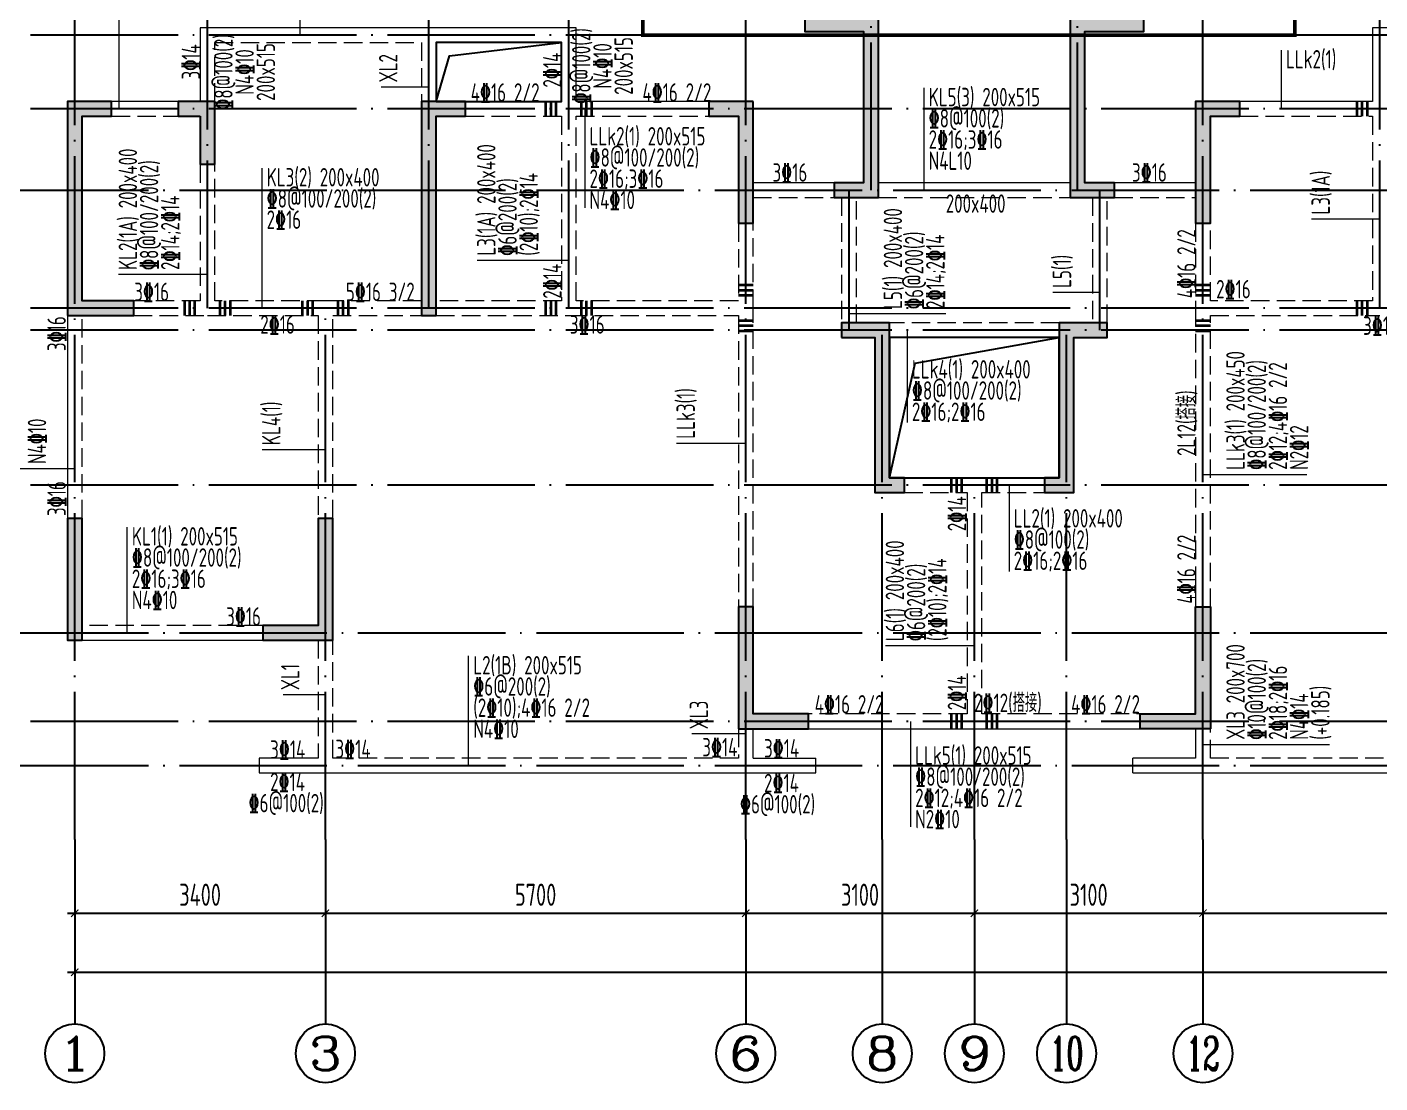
# Model space of a CAD drawing. Extents: x 826826 to 1642106, y -156213 to 399140.
# Drawn here: x 1400903 to 1419250, y 251501 to 265810 of the extents above; entities that cross this region are included whole.
import ezdxf
from ezdxf.enums import TextEntityAlignment as Align

# ---------------------------------------------------------------- set-up
doc = ezdxf.new("R2010")
doc.units = 0
doc.header["$LTSCALE"] = 1000
doc.linetypes.add('DASH', pattern=[0.35, 0.25, -0.1])
doc.linetypes.add('DOTE', pattern=[2.42, 2, -0.2, 0.02, -0.2])
doc.layers.get('0').update_dxf_attribs({"linetype": 'CONTINUOUS'})
doc.layers.get('DEFPOINTS').update_dxf_attribs({"linetype": 'CONTINUOUS'})
for name, color, linetype in [('A-AXIS', 1, 'CONTINUOUS'), ('A-DOTE', 10, 'DOTE'), ('AXIS_TEXT', 4, 'CONTINUOUS'), ('S-D洞口', 4, 'CONTINUOUS'), ('S-L主梁线', 4, 'DASH'), ('S-L梁编号', 6, 'CONTINUOUS'), ('S-L梁配筋', 7, 'CONTINUOUS'), ('S-Q墙填充', 252, 'CONTINUOUS'), ('S-Q墙实线', 6, 'CONTINUOUS'), ('S-Y一般标注', 3, 'CONTINUOUS'), ('S-引出线', 40, 'CONTINUOUS')]:
    doc.layers.add(name, color=color, linetype=linetype)
doc.layers.add('梁附加箍筋', color=1, linetype='CONTINUOUS', lineweight=35)
doc.styles.add('_TCH_AXIS', font='COMPLEX', dxfattribs={"bigfont": 'GBCBIG'})
doc.styles.add('COMPLEX', font='COMPLEX')
doc.styles.add('TSSD_DIMENSION', font='Tssdeng.shx', dxfattribs={"width": 0.7, "bigfont": 'tssdchn.shx'})
doc.styles.add('TSSD_REIN', font='tssdeng.shx', dxfattribs={"width": 0.7, "height": 300, "bigfont": 'tssdchn.shx'})
doc.dimstyles.new('TSSD_100_100$0', dxfattribs={"dimtxt": 300, "dimasz": 80, "dimexe": 100, "dimexo": 250, "dimgap": 100, "dimtad": 1, "dimdec": 0, "dimzin": 0, "dimdsep": 46, "dimtxsty": 'TSSD_DIMENSION', "dimblk": 'ARCHTICK', "dimcen": 0, "dimdle": 100, "dimclrd": 3, "dimclre": 3, "dimclrt": 7, "dimadec": 0, "dimazin": 0, "dimtfac": 1, "dimtdec": 0, "dimtix": 1, "dimtmove": 2, "dimatfit": 3, "dimldrblk": 'ARCHTICK', "dimfxl": 0, "dimtolj": 1, "dimtzin": 0, "dimarcsym": 0})

# ---------------------------------------------------------------- blocks, each defined once
blk = doc.blocks.new('_ArchTick')
at = {"color": 0, "linetype": 'ByBlock', "const_width": 0.15}
blk.add_lwpolyline([(-0.5, -0.5), (0.5, 0.5)], dxfattribs=at)
blk = doc.blocks.new('*D60')
at = {"layer": 'DEFPOINTS', "color": 0}
for p in [(740721, 333282), (744121, 333282), (744121, 332282)]:
    blk.add_point(p, dxfattribs=at)
at = {"layer": 'S-Y一般标注', "color": 0, "lineweight": -2}
for p, q in [((740721, 333032), (740721, 332182)), ((744121, 333032), (744121, 332182)), ((740621, 332282), (744221, 332282))]:
    blk.add_line(p, q, dxfattribs=at)
at = {"layer": 'S-Y一般标注', "color": 0, "lineweight": -2, "xscale": 100, "yscale": 100, "zscale": 100, "rotation": 180}
blk.add_blockref('_ArchTick', (740721, 332282), dxfattribs=at)
at = {"layer": 'S-Y一般标注', "color": 0, "lineweight": -2, "xscale": 100, "yscale": 100, "zscale": 100}
blk.add_blockref('_ArchTick', (744121, 332282), dxfattribs=at)
at = {"layer": 'S-Y一般标注', "color": 7, "insert": (742421, 332532), "char_height": 300, "attachment_point": 5, "style": 'TSSD_DIMENSION'}
blk.add_mtext('\\A1;3400', dxfattribs=at)
blk = doc.blocks.new('*D61')
at = {"layer": 'DEFPOINTS', "color": 0}
for p in [(744121, 333282), (749821, 333282), (749821, 332282)]:
    blk.add_point(p, dxfattribs=at)
at = {"layer": 'S-Y一般标注', "color": 0, "lineweight": -2}
for p, q in [((744121, 333032), (744121, 332182)), ((749821, 333032), (749821, 332182)), ((744021, 332282), (749921, 332282))]:
    blk.add_line(p, q, dxfattribs=at)
at = {"layer": 'S-Y一般标注', "color": 0, "lineweight": -2, "xscale": 100, "yscale": 100, "zscale": 100, "rotation": 180}
blk.add_blockref('_ArchTick', (744121, 332282), dxfattribs=at)
at = {"layer": 'S-Y一般标注', "color": 0, "lineweight": -2, "xscale": 100, "yscale": 100, "zscale": 100}
blk.add_blockref('_ArchTick', (749821, 332282), dxfattribs=at)
at = {"layer": 'S-Y一般标注', "color": 7, "insert": (746971, 332532), "char_height": 300, "attachment_point": 5, "style": 'TSSD_DIMENSION'}
blk.add_mtext('\\A1;5700', dxfattribs=at)
blk = doc.blocks.new('*D62')
at = {"layer": 'DEFPOINTS', "color": 0}
for p in [(749821, 333282), (752921, 333282), (752921, 332282)]:
    blk.add_point(p, dxfattribs=at)
at = {"layer": 'S-Y一般标注', "color": 0, "lineweight": -2}
for p, q in [((749821, 333032), (749821, 332182)), ((752921, 333032), (752921, 332182)), ((749721, 332282), (753021, 332282))]:
    blk.add_line(p, q, dxfattribs=at)
at = {"layer": 'S-Y一般标注', "color": 0, "lineweight": -2, "xscale": 100, "yscale": 100, "zscale": 100, "rotation": 180}
blk.add_blockref('_ArchTick', (749821, 332282), dxfattribs=at)
at = {"layer": 'S-Y一般标注', "color": 0, "lineweight": -2, "xscale": 100, "yscale": 100, "zscale": 100}
blk.add_blockref('_ArchTick', (752921, 332282), dxfattribs=at)
at = {"layer": 'S-Y一般标注', "color": 7, "insert": (751371, 332532), "char_height": 300, "attachment_point": 5, "style": 'TSSD_DIMENSION'}
blk.add_mtext('\\A1;3100', dxfattribs=at)
blk = doc.blocks.new('*D63')
at = {"layer": 'DEFPOINTS', "color": 0}
for p in [(752921, 333282), (756021, 333282), (756021, 332282)]:
    blk.add_point(p, dxfattribs=at)
at = {"layer": 'S-Y一般标注', "color": 0, "lineweight": -2}
for p, q in [((752921, 333032), (752921, 332182)), ((756021, 333032), (756021, 332182)), ((752821, 332282), (756121, 332282))]:
    blk.add_line(p, q, dxfattribs=at)
at = {"layer": 'S-Y一般标注', "color": 0, "lineweight": -2, "xscale": 100, "yscale": 100, "zscale": 100, "rotation": 180}
blk.add_blockref('_ArchTick', (752921, 332282), dxfattribs=at)
at = {"layer": 'S-Y一般标注', "color": 0, "lineweight": -2, "xscale": 100, "yscale": 100, "zscale": 100}
blk.add_blockref('_ArchTick', (756021, 332282), dxfattribs=at)
at = {"layer": 'S-Y一般标注', "color": 7, "insert": (754471, 332532), "char_height": 300, "attachment_point": 5, "style": 'TSSD_DIMENSION'}
blk.add_mtext('\\A1;3100', dxfattribs=at)
blk = doc.blocks.new('*D64')
at = {"layer": 'DEFPOINTS', "color": 0}
for p in [(756021, 333282), (761721, 333282), (761721, 332282)]:
    blk.add_point(p, dxfattribs=at)
at = {"layer": 'S-Y一般标注', "color": 0, "lineweight": -2}
for p, q in [((756021, 333032), (756021, 332182)), ((761721, 333032), (761721, 332182)), ((755921, 332282), (761821, 332282))]:
    blk.add_line(p, q, dxfattribs=at)
at = {"layer": 'S-Y一般标注', "color": 0, "lineweight": -2, "xscale": 100, "yscale": 100, "zscale": 100, "rotation": 180}
blk.add_blockref('_ArchTick', (756021, 332282), dxfattribs=at)
at = {"layer": 'S-Y一般标注', "color": 0, "lineweight": -2, "xscale": 100, "yscale": 100, "zscale": 100}
blk.add_blockref('_ArchTick', (761721, 332282), dxfattribs=at)
at = {"layer": 'S-Y一般标注', "color": 7, "insert": (758871, 332532), "char_height": 300, "attachment_point": 5, "style": 'TSSD_DIMENSION'}
blk.add_mtext('\\A1;5700', dxfattribs=at)
blk = doc.blocks.new('*D66')
at = {"layer": 'DEFPOINTS', "color": 0}
for p in [(740721, 333282), (789521, 333282), (789521, 331482)]:
    blk.add_point(p, dxfattribs=at)
at = {"layer": 'S-Y一般标注', "color": 0, "lineweight": -2}
for p, q in [((740721, 333032), (740721, 331382)), ((789521, 333032), (789521, 331382)), ((740621, 331482), (789621, 331482))]:
    blk.add_line(p, q, dxfattribs=at)
at = {"layer": 'S-Y一般标注', "color": 0, "lineweight": -2, "xscale": 100, "yscale": 100, "zscale": 100, "rotation": 180}
blk.add_blockref('_ArchTick', (740721, 331482), dxfattribs=at)
at = {"layer": 'S-Y一般标注', "color": 0, "lineweight": -2, "xscale": 100, "yscale": 100, "zscale": 100}
blk.add_blockref('_ArchTick', (789521, 331482), dxfattribs=at)
at = {"layer": 'S-Y一般标注', "color": 7, "insert": (765121, 331732), "char_height": 300, "attachment_point": 5, "style": 'TSSD_DIMENSION'}
blk.add_mtext('\\A1;48800', dxfattribs=at)
blk = doc.blocks.new('_AXISO')
blk.add_circle((0, 0), 0.5)
at = {"layer": 'AXIS_TEXT', "style": 'COMPLEX', "width": 1.041667}
blk.add_attdef('A', text='', height=0.56, dxfattribs=at).set_placement((-0.25, -0.28), (0.25, -0.28), align=Align.FIT)
blk = doc.blocks.new('20210802.02294145')
at = {"layer": '梁附加箍筋', "lineweight": 35}
for p, q in [((-985193, -156931), (-985193, -156731)), ((-985123, -156931), (-985123, -156731)), ((-985053, -156931), (-985053, -156731)), ((-984713, -156931), (-984713, -156731)), ((-984643, -156931), (-984643, -156731)), ((-984573, -156931), (-984573, -156731)), ((-974193, -156931), (-974193, -156731)), ((-974123, -156931), (-974123, -156731)), ((-974053, -156931), (-974053, -156731)), ((-982383, -159221), (-982583, -159221)), ((-976183, -159221), (-976383, -159221)), ((-990093, -159631), (-990093, -159431)), ((-990023, -159631), (-990023, -159431)), ((-989953, -159631), (-989953, -159431)), ((-989613, -159631), (-989613, -159431)), ((-989543, -159631), (-989543, -159431)), ((-989473, -159631), (-989473, -159431)), ((-988493, -159631), (-988493, -159431)), ((-988423, -159631), (-988423, -159431)), ((-988353, -159631), (-988353, -159431)), ((-988013, -159631), (-988013, -159431)), ((-987943, -159631), (-987943, -159431)), ((-987873, -159631), (-987873, -159431)), ((-985193, -159631), (-985193, -159431)), ((-985123, -159631), (-985123, -159431)), ((-985053, -159631), (-985053, -159431)), ((-984713, -159631), (-984713, -159431)), ((-984643, -159631), (-984643, -159431)), ((-984573, -159631), (-984573, -159431)), ((-982383, -159291), (-982583, -159291)), ((-982383, -159361), (-982583, -159361)), ((-976183, -159291), (-976383, -159291)), ((-976183, -159361), (-976383, -159361)), ((-974193, -159631), (-974193, -159431)), ((-974123, -159631), (-974123, -159431)), ((-974053, -159631), (-974053, -159431)), ((-982383, -159701), (-982583, -159701)), ((-982383, -159771), (-982583, -159771)), ((-976183, -159701), (-976383, -159701)), ((-976183, -159771), (-976383, -159771)), ((-982383, -159841), (-982583, -159841)), ((-976183, -159841), (-976383, -159841)), ((-979693, -162031), (-979693, -161831)), ((-979623, -162031), (-979623, -161831)), ((-979553, -162031), (-979553, -161831)), ((-979213, -162031), (-979213, -161831)), ((-979143, -162031), (-979143, -161831)), ((-979073, -162031), (-979073, -161831)), ((-979693, -165231), (-979693, -165031)), ((-979623, -165231), (-979623, -165031)), ((-979553, -165231), (-979553, -165031)), ((-979213, -165231), (-979213, -165031)), ((-979143, -165231), (-979143, -165031)), ((-979073, -165231), (-979073, -165031))]:
    blk.add_line(p, q, dxfattribs=at)
blk = doc.blocks.new('20210810.05000656')
at = {"layer": 'S-Q墙填充'}
h = blk.add_hatch(color=252, dxfattribs=at)
h.dxf.hatch_style = 1
h.paths.add_polyline_path([(-1457490, -52983), (-1458288, -52983), (-1458288, -53183), (-1457490, -53183), (-1457490, -55233), (-1457688, -55233), (-1457890, -55233), (-1457890, -55433), (-1457688, -55433), (-1457290, -55433), (-1457290, -53083), (-1457290, -52783), (-1457490, -52783)])
h = blk.add_hatch(color=252, dxfattribs=at)
h.dxf.hatch_style = 1
h.paths.add_polyline_path([(-1454488, -52983), (-1454488, -52783), (-1454688, -52783), (-1454688, -53083), (-1454688, -55433), (-1454288, -55433), (-1454088, -55433), (-1454088, -55233), (-1454288, -55233), (-1454488, -55233), (-1454488, -53183), (-1453688, -53183), (-1453688, -52983)])
h = blk.add_hatch(color=252, dxfattribs=at)
h.dxf.hatch_style = 1
h.paths.add_polyline_path([(-1468288, -57033), (-1467388, -57033), (-1467388, -56833), (-1468088, -56833), (-1468088, -54333), (-1467688, -54333), (-1467688, -54133), (-1468288, -54133)])
h = blk.add_hatch(color=252, dxfattribs=at)
h.dxf.hatch_style = 1
h.paths.add_polyline_path([(-1466488, -54333), (-1466488, -54983), (-1466288, -54983), (-1466288, -54133), (-1466788, -54133), (-1466788, -54333)])
h = blk.add_hatch(color=252, dxfattribs=at)
h.dxf.hatch_style = 1
h.paths.add_polyline_path([(-1463288, -57033), (-1463288, -54333), (-1462888, -54333), (-1462888, -54133), (-1463488, -54133), (-1463488, -57033)])
h = blk.add_hatch(color=252, dxfattribs=at)
h.dxf.hatch_style = 1
h.paths.add_polyline_path([(-1458988, -54133), (-1459588, -54133), (-1459588, -54333), (-1459188, -54333), (-1459188, -55333), (-1459188, -55783), (-1458988, -55783), (-1458988, -55333)])
h = blk.add_hatch(color=252, dxfattribs=at)
h.dxf.hatch_style = 1
h.paths.add_polyline_path([(-1452988, -55333), (-1452988, -55783), (-1452788, -55783), (-1452788, -55333), (-1452788, -54333), (-1452388, -54333), (-1452388, -54133), (-1452988, -54133)])
h = blk.add_hatch(color=252, dxfattribs=at)
h.dxf.hatch_style = 1
h.paths.add_polyline_path([(-1457788, -57333), (-1457338, -57333), (-1457338, -59433), (-1456938, -59433), (-1456938, -59233), (-1457138, -59233), (-1457138, -57133), (-1457788, -57133)])
h = blk.add_hatch(color=252, dxfattribs=at)
h.dxf.hatch_style = 1
h.paths.add_polyline_path([(-1454838, -59233), (-1455038, -59233), (-1455038, -59433), (-1454638, -59433), (-1454638, -57333), (-1454188, -57333), (-1454188, -57133), (-1454838, -57133)])
h = blk.add_hatch(color=252, dxfattribs=at)
h.dxf.hatch_style = 1
h.paths.add_polyline_path([(-1468088, -61433), (-1468088, -59783), (-1468288, -59783), (-1468288, -61433)])
h = blk.add_hatch(color=252, dxfattribs=at)
h.dxf.hatch_style = 1
h.paths.add_polyline_path([(-1464688, -59783), (-1464888, -59783), (-1464888, -59783), (-1464888, -61233), (-1465538, -61233), (-1465638, -61233), (-1465638, -61433), (-1465638, -61433), (-1465538, -61433), (-1464688, -61433)])
h = blk.add_hatch(color=252, dxfattribs=at)
h.dxf.hatch_style = 1
h.paths.add_polyline_path([(-1459188, -62633), (-1458238, -62633), (-1458238, -62433), (-1458988, -62433), (-1458988, -60983), (-1459188, -60983)])
h = blk.add_hatch(color=252, dxfattribs=at)
h.dxf.hatch_style = 1
h.paths.add_polyline_path([(-1452788, -62633), (-1453738, -62633), (-1453738, -62433), (-1452988, -62433), (-1452988, -60983), (-1452788, -60983)])
at = {"layer": 'S-L主梁线', "linetype": 'ByBlock', "lineweight": 18}
for p, q in [((-1463388, -53133), (-1466488, -53133)), ((-1466488, -53133), (-1466488, -54133)), ((-1461388, -53133), (-1463388, -53133)), ((-1461388, -54133), (-1461388, -53133)), ((-1450588, -53133), (-1450588, -54133)), ((-1448588, -53133), (-1450588, -53133)), ((-1466788, -54133), (-1467688, -54133)), ((-1459588, -54133), (-1461388, -54133)), ((-1450588, -54133), (-1452388, -54133)), ((-1457890, -55233), (-1458988, -55233)), ((-1454688, -55233), (-1457290, -55233)), ((-1452988, -55233), (-1454088, -55233)), ((-1468288, -57033), (-1468288, -59783)), ((-1457138, -57333), (-1454838, -57333)), ((-1455988, -59233), (-1456938, -59233)), ((-1455038, -59233), (-1455988, -59233)), ((-1468088, -61433), (-1465638, -61433)), ((-1458988, -63033), (-1458988, -62633)), ((-1458438, -62633), (-1455988, -62633)), ((-1455988, -62633), (-1453538, -62633)), ((-1452988, -62633), (-1452988, -63033)), ((-1465688, -63033), (-1465688, -63233)), ((-1464888, -63033), (-1465688, -63033)), ((-1458988, -63033), (-1458138, -63033)), ((-1458138, -63233), (-1458138, -63033)), ((-1452988, -63033), (-1453838, -63033)), ((-1453838, -63233), (-1453838, -63033)), ((-1465688, -63233), (-1458138, -63233)), ((-1453838, -63233), (-1446288, -63233))]:
    blk.add_line(p, q, dxfattribs=at)
at = {"layer": 'S-L主梁线', "linetype": 'DASH', "lineweight": 18}
for p, q in [((-1466288, -53333), (-1463488, -53333)), ((-1466288, -54133), (-1466288, -53333)), ((-1463488, -53333), (-1463488, -54133)), ((-1463288, -54133), (-1463288, -53333)), ((-1463288, -53333), (-1461588, -53333)), ((-1461588, -53333), (-1461588, -54133)), ((-1461588, -54133), (-1462888, -54133)), ((-1467688, -54333), (-1466788, -54333)), ((-1462888, -54333), (-1461588, -54333)), ((-1461588, -54333), (-1461588, -56833)), ((-1461388, -54333), (-1459588, -54333)), ((-1461388, -56833), (-1461388, -54333)), ((-1452388, -54333), (-1450588, -54333)), ((-1450588, -54333), (-1450588, -56833)), ((-1466488, -54983), (-1466488, -56833)), ((-1466288, -56833), (-1466288, -54983)), ((-1458988, -55433), (-1457890, -55433)), ((-1457788, -55433), (-1457788, -57133)), ((-1457588, -57133), (-1457588, -55433)), ((-1457290, -55433), (-1454688, -55433)), ((-1454388, -55433), (-1454388, -57133)), ((-1454188, -57133), (-1454188, -55433)), ((-1454088, -55433), (-1452988, -55433)), ((-1459188, -55783), (-1459188, -56833)), ((-1458988, -56933), (-1458988, -55783)), ((-1452988, -55783), (-1452988, -56933)), ((-1452788, -56833), (-1452788, -55783)), ((-1466488, -56833), (-1467388, -56833)), ((-1464788, -56833), (-1466288, -56833)), ((-1463488, -56833), (-1464788, -56833)), ((-1461588, -56833), (-1463288, -56833)), ((-1459188, -56833), (-1461388, -56833)), ((-1450588, -56833), (-1452788, -56833)), ((-1468088, -59783), (-1468088, -57033)), ((-1467388, -57033), (-1466388, -57033)), ((-1466388, -57033), (-1464888, -57033)), ((-1464888, -57033), (-1464888, -59783)), ((-1464688, -59783), (-1464688, -57033)), ((-1464688, -57033), (-1463488, -57033)), ((-1463288, -57033), (-1461488, -57033)), ((-1461488, -57033), (-1459188, -57033)), ((-1459188, -57033), (-1459188, -60983)), ((-1458988, -60983), (-1458988, -56933)), ((-1452988, -56933), (-1452988, -60983)), ((-1452788, -60983), (-1452788, -57033)), ((-1452788, -57033), (-1450488, -57033)), ((-1454838, -57133), (-1457138, -57133)), ((-1456938, -59433), (-1456088, -59433)), ((-1456088, -59433), (-1456088, -62433)), ((-1455888, -62433), (-1455888, -59433)), ((-1455888, -59433), (-1455038, -59433)), ((-1465638, -61233), (-1468088, -61233)), ((-1464888, -61433), (-1464888, -63033)), ((-1464688, -63033), (-1464688, -61433)), ((-1456088, -62433), (-1458438, -62433)), ((-1453538, -62433), (-1455888, -62433)), ((-1459188, -62633), (-1459188, -63033)), ((-1452788, -63033), (-1452788, -62633)), ((-1459188, -63033), (-1464688, -63033)), ((-1447288, -63033), (-1452788, -63033))]:
    blk.add_line(p, q, dxfattribs=at)
at = {"layer": 'S-Q墙实线'}
for points in [[(-1457490, -52983), (-1458288, -52983), (-1458288, -53183), (-1457490, -53183), (-1457490, -55233), (-1457688, -55233), (-1457890, -55233), (-1457890, -55433), (-1457688, -55433), (-1457290, -55433), (-1457290, -53083), (-1457290, -52783), (-1457490, -52783), (-1457490, -52983)], [(-1454488, -52983), (-1454488, -52783), (-1454688, -52783), (-1454688, -53083), (-1454688, -55433), (-1454288, -55433), (-1454088, -55433), (-1454088, -55233), (-1454288, -55233), (-1454488, -55233), (-1454488, -53183), (-1453688, -53183), (-1453688, -52983), (-1454488, -52983)], [(-1466488, -54333), (-1466488, -54983), (-1466288, -54983), (-1466288, -54133), (-1466788, -54133), (-1466788, -54333), (-1466488, -54333)], [(-1454838, -59233), (-1455038, -59233), (-1455038, -59433), (-1454638, -59433), (-1454638, -57333), (-1454188, -57333), (-1454188, -57133), (-1454838, -57133), (-1454838, -59233)]]:
    blk.add_lwpolyline(points, dxfattribs=at)
for points in [[(-1468288, -57033), (-1467388, -57033), (-1467388, -56833), (-1468088, -56833), (-1468088, -54333), (-1467688, -54333), (-1467688, -54133), (-1468288, -54133)], [(-1463288, -57033), (-1463288, -54333), (-1462888, -54333), (-1462888, -54133), (-1463488, -54133), (-1463488, -57033)], [(-1458988, -54133), (-1459588, -54133), (-1459588, -54333), (-1459188, -54333), (-1459188, -55333), (-1459188, -55783), (-1458988, -55783), (-1458988, -55333)], [(-1452988, -55333), (-1452988, -55783), (-1452788, -55783), (-1452788, -55333), (-1452788, -54333), (-1452388, -54333), (-1452388, -54133), (-1452988, -54133)], [(-1457788, -57333), (-1457338, -57333), (-1457338, -59433), (-1456938, -59433), (-1456938, -59233), (-1457138, -59233), (-1457138, -57133), (-1457788, -57133)], [(-1468088, -61433), (-1468088, -59783), (-1468288, -59783), (-1468288, -61433)], [(-1465638, -61433), (-1464688, -61433), (-1464688, -59783), (-1464888, -59783), (-1464888, -61233), (-1465638, -61233), (-1465638, -61233), (-1465638, -61433)], [(-1459188, -62633), (-1458238, -62633), (-1458238, -62433), (-1458988, -62433), (-1458988, -60983), (-1459188, -60983)], [(-1452788, -62633), (-1453738, -62633), (-1453738, -62433), (-1452988, -62433), (-1452988, -60983), (-1452788, -60983)]]:
    blk.add_lwpolyline(points, close=True, dxfattribs=at)
blk = doc.blocks.new('20210801.08473688')
at = {"layer": 'A-AXIS'}
for p, q in [((4300, 3300), (4300, 800)), ((7700, 3300), (7700, 800)), ((13400, 3300), (13400, 800)), ((15250, 3300), (15250, 800)), ((16500, 3300), (16500, 800)), ((17750, 3300), (17750, 800)), ((19600, 3300), (19600, 800))]:
    blk.add_line(p, q, dxfattribs=at)
at = {"layer": 'A-DOTE'}
for p, q in [((4300, 3300), (4300, 19800)), ((6100, 10500), (6100, 19800)), ((9100, 10500), (9100, 19800)), ((11000, 10500), (11000, 19800)), ((13400, 3300), (13400, 19800)), ((15100, 12100), (15100, 19800)), ((17900, 12100), (17900, 19800)), ((19600, 3300), (19600, 19800)), ((22000, 10500), (22000, 19800)), ((54100, 14200), (3300, 14200)), ((54100, 13200), (3300, 13200)), ((3300, 12100), (54100, 12100)), ((14800, 10200), (14800, 12100)), ((18200, 10200), (18200, 12100)), ((54100, 10500), (3300, 10500)), ((7700, 3300), (7700, 10500)), ((54100, 10200), (3300, 10200)), ((15250, 3300), (15250, 10200)), ((17750, 3300), (17750, 10200)), ((54100, 8100), (3300, 8100)), ((16500, 3300), (16500, 8100)), ((3300, 6100), (54100, 6100)), ((54100, 4900), (3300, 4900)), ((3300, 4300), (54100, 4300))]:
    blk.add_line(p, q, dxfattribs=at)
at = {"layer": 'A-AXIS'}
ref = blk.add_blockref('_AXISO', (4300, 400), dxfattribs=dict(at, xscale=800, yscale=800, zscale=800))
ref.add_attrib('A', '1', dxfattribs={"layer": 'AXIS_TEXT', "height": 452.5, "style": '_TCH_AXIS', "width": 2.333333}).set_placement((4073.7, 173.7), (4526.3, 173.7), align=Align.FIT)
ref = blk.add_blockref('_AXISO', (7700, 400), dxfattribs=dict(at, xscale=800, yscale=800, zscale=800))
ref.add_attrib('A', '3', dxfattribs={"layer": 'AXIS_TEXT', "height": 452.5, "style": '_TCH_AXIS', "width": 1.5}).set_placement((7473.7, 173.7), (7926.3, 173.7), align=Align.FIT)
ref = blk.add_blockref('_AXISO', (13400, 400), dxfattribs=dict(at, xscale=800, yscale=800, zscale=800))
ref.add_attrib('A', '6', dxfattribs={"layer": 'AXIS_TEXT', "height": 452.5, "style": '_TCH_AXIS', "width": 1.5}).set_placement((13173.7, 173.7), (13626.3, 173.7), align=Align.FIT)
ref = blk.add_blockref('_AXISO', (15250, 400), dxfattribs=dict(at, xscale=800, yscale=800, zscale=800))
ref.add_attrib('A', '8', dxfattribs={"layer": 'AXIS_TEXT', "height": 452.5, "style": '_TCH_AXIS', "width": 1.5}).set_placement((15023.7, 173.7), (15476.3, 173.7), align=Align.FIT)
ref = blk.add_blockref('_AXISO', (16500, 400), dxfattribs=dict(at, xscale=800, yscale=800, zscale=800))
ref.add_attrib('A', '9', dxfattribs={"layer": 'AXIS_TEXT', "height": 452.5, "style": '_TCH_AXIS', "width": 1.5}).set_placement((16273.7, 173.7), (16726.3, 173.7), align=Align.FIT)
ref = blk.add_blockref('_AXISO', (17750, 400), dxfattribs=dict(at, xscale=800, yscale=800, zscale=800))
ref.add_attrib('A', '10', dxfattribs={"layer": 'AXIS_TEXT', "height": 452.55, "style": '_TCH_AXIS', "width": 0.724138}).set_placement((17523.7, 173.7), (17976.3, 173.7), align=Align.FIT)
ref = blk.add_blockref('_AXISO', (19600, 400), dxfattribs=dict(at, xscale=800, yscale=800, zscale=800))
ref.add_attrib('A', '12', dxfattribs={"layer": 'AXIS_TEXT', "height": 452.55, "style": '_TCH_AXIS', "width": 0.724138}).set_placement((19373.7, 173.7), (19826.3, 173.7), align=Align.FIT)
at = {"layer": 'S-Y一般标注'}
for p1, p2, distance, picture, middle in [((4300, 3300), (7700, 3300), -1000, '*D60', (6000, 2550)), ((4300, 3300), (53100, 3300), -1800, '*D66', (28700, 1750)), ((7700, 3300), (13400, 3300), -1000, '*D61', (10550, 2550)), ((13400, 3300), (16500, 3300), -1000, '*D62', (14950, 2550)), ((16500, 3300), (19600, 3300), -1000, '*D63', (18050, 2550)), ((19600, 3300), (25300, 3300), -1000, '*D64', (22450, 2550))]:
    dim = blk.add_aligned_dim(p1=p1, p2=p2, distance=distance, dimstyle='TSSD_100_100$0', override={"dimasz": 100, "dimclrd": 0, "dimclre": 0}, dxfattribs=at)
    dim.commit()
    dim.dimension.update_dxf_attribs({"geometry": picture, "text_midpoint": middle, "insert": (-736421.3, -329982)})

msp = doc.modelspace()

# ---------------------------------------------------------------- linework, layer by layer
at = {"layer": 'S-D洞口', "color": 5}
for points in [[(1406450.36, 264801.3), (1408150.36, 264801.3), (1408150.36, 265601.52), (1406450.36, 265601.52), (1406450.36, 264801.3), (1406631.73, 265420.15), (1408150.36, 265601.52)], [(1412600.35, 259701.3), (1414900.35, 259701.3), (1414900.35, 261601.3), (1412600.35, 261601.3), (1412600.35, 259701.3), (1412947.18, 261254.47), (1414900.35, 261601.3)]]:
    msp.add_lwpolyline(points, dxfattribs=at)
at = {"layer": 'S-L梁编号', "lineweight": 18}
for p, q in [((1404608.06, 265701.52), (1404608.06, 267329.68)), ((1402153.03, 264701.3), (1402153.03, 267301.21)), ((1417913.24, 264701.3), (1417913.24, 265499.14)), ((1406350.35, 264996.73), (1405704.66, 264996.73)), ((1413067.63, 263601.29), (1413067.63, 264986.78)), ((1408468.25, 264701.3), (1408468.25, 263362.34)), ((1404089.78, 262001.3), (1404089.78, 263900.1)), ((1419250.36, 263206.55), (1418321.71, 263206.55)), ((1408250.35, 262648.8), (1407006.31, 262648.8)), ((1403350.36, 262454.9), (1402145.24, 262454.9)), ((1415450.36, 262211.99), (1414812.96, 262211.99)), ((1412050.35, 261927.04), (1413364.77, 261927.04)), ((1412840.2, 261701.3), (1412840.2, 260453.03)), ((1410650.36, 260168.14), (1409710.55, 260168.14)), ((1404950.36, 260081.8), (1404090.02, 260081.8)), ((1401550.36, 259825.41), (1400050.32, 259825.41)), ((1416850.36, 259747.39), (1418259.68, 259747.39)), ((1414221.5, 259601.3), (1414221.5, 258433.74)), ((1402262.09, 257601.3), (1402262.09, 259033.99)), ((1413750.35, 257425.62), (1412547.25, 257425.62)), ((1406891.88, 255801.3), (1406891.88, 257287.01)), ((1404950.36, 256761.37), (1404376.08, 256761.37)), ((1412884.76, 256401.3), (1412884.76, 254970.95)), ((1410650.36, 256230.72), (1409916.9, 256230.72)), ((1416850.35, 256089.17), (1418567.17, 256089.17))]:
    msp.add_line(p, q, dxfattribs=at)
at = {"layer": 'S-引出线', "linetype": 'DASH', "const_width": 50}
msp.add_lwpolyline([(1409253.56, 271751.35), (1418097.53, 271751.35), (1418097.53, 265701.3), (1409253.56, 265701.3)], close=True, dxfattribs=at)

# ---------------------------------------------------------------- block references
at = {"layer": 'S-Q墙填充'}
msp.add_blockref('20210810.05000656', (2869738.5, 318934.47), dxfattribs=at)
at = {"layer": 'S-Y一般标注'}
msp.add_blockref('20210801.08473688', (1397250.35, 251501.3), dxfattribs=at)
at = {"layer": '梁附加箍筋'}
msp.add_blockref('20210802.02294145', (2393133.79, 421532.31), dxfattribs=at)

# ---------------------------------------------------------------- texts
at = {"layer": 'S-L梁编号', "color": 6, "style": 'TSSD_REIN', "width": 0.7}
for s, p in [('LLk2(1)', (1417975.74, 265249.14)), ('KL5(3) 200x515', (1413130.13, 264736.78)), ('LLk2(1) 200x515', (1408530.75, 264205.61)), ('KL3(2) 200x400', (1404152.28, 263650.1)), ('LLk4(1) 200x400', (1412902.7, 261047.26)), ('LL2(1) 200x400', (1414284, 259027.97)), ('KL1(1) 200x515', (1402324.59, 258783.99)), ('L2(1B) 200x515', (1406954.38, 257037.01)), ('LLk5(1) 200x515', (1412947.26, 255814.22))]:
    msp.add_text(s, height=250, dxfattribs=at).set_placement(p)
for s, p in [('XL2', (1405925.81, 265059.23)), ('L3(1A) 200x400', (1407256.31, 262711.3)), ('KL2(1A) 200x400', (1402395.24, 262517.4)), ('L3(1A)', (1418571.71, 263269.05)), ('L5(1) 200x400', (1412770.54, 261989.54)), ('L5(1)', (1415062.96, 262274.49)), ('LLk3(1) 200x450', (1417416.41, 259809.89)), ('LLk3(1)', (1409960.55, 260230.64)), ('KL4(1)', (1404340.02, 260144.3)), ('L6(1) 200x400', (1412797.25, 257488.12)), ('XL3 200x700', (1417417.17, 256151.67)), ('XL1', (1404597.24, 256823.87)), ('XL3', (1410138.06, 256293.22))]:
    msp.add_text(s, height=250, rotation=90, dxfattribs=at).set_placement(p)
at = {"layer": 'S-L梁配筋', "color": 7, "style": 'TSSD_REIN', "width": 0.7}
for s, p in [('%%1328@100(2)', (1403766.05, 265201.41)), ('%%1328@100(2)', (1408619.04, 265283.72)), ('N4%%13210', (1404053.55, 265201.41)), ('200x515', (1404341.05, 265201.41)), ('N4%%13210', (1408906.54, 265283.72)), ('200x515', (1409194.04, 265283.72))]:
    msp.add_text(s, height=250, rotation=90, dxfattribs=at).set_placement(p, align=Align.BOTTOM_CENTER)
at = {"layer": 'S-L梁配筋', "color": 1, "style": 'TSSD_REIN', "width": 0.7}
msp.add_text('3%%13214', height=250, rotation=90, dxfattribs=at).set_placement((1403249.87, 265338.8), align=Align.CENTER)
at = {"layer": 'S-L梁配筋', "color": 7, "style": 'TSSD_REIN', "width": 0.7}
for s, rotation, p in [('2%%13214', 90, (1408151.28, 265226.74)), ('4%%13216 2/2', 90, (1416750.36, 262603.31)), ('2%%13214', 90, (1408151.28, 262365.41)), ('3%%13216', 359.999915, (1402592.92, 262097.7)), ('5%%13216 3/2', 359.999915, (1405693.43, 262097.7)), ('3%%13216', 90, (1401429.31, 261655.44)), ('3%%13216', 359.999915, (1408500.35, 261654.58)), ('3%%13216', 359.999933, (1419257.54, 261638.56)), ('2L12(搭接)', 90, (1416750.36, 260442.95)), ('3%%13216', 90, (1401429.31, 259420.23)), ('4%%13216 2/2', 90, (1416750.36, 258463.35)), ('3%%13216', 359.999915, (1403839.53, 257697.7))]:
    msp.add_text(s, height=250, rotation=rotation, dxfattribs=at).set_placement(p, align=Align.CENTER)
for s, p in [('4%%13216 2/2', (1407387.06, 264799.25)), ('4%%13216 2/2', (1409715.84, 264799.25)), ('2%%13216', (1404300.36, 261654.59))]:
    msp.add_text(s, height=250, dxfattribs=at).set_placement(p, align=Align.CENTER)
for s, p in [('%%1328@100(2)', (1413130.13, 264449.28)), ('2%%13216;3%%13216', (1413130.13, 264161.78)), ('%%1328@100/200(2)', (1408530.75, 263918.11)), ('N4L10', (1413130.13, 263874.28)), ('2%%13216;3%%13216', (1408530.75, 263630.61)), ('3%%13216', (1411012.85, 263714.8)), ('3%%13216', (1415888.08, 263714.8)), ('%%1328@100/200(2)', (1404152.28, 263362.6)), ('N4%%13210', (1408530.75, 263343.11)), ('2%%13216', (1404152.28, 263075.1)), ('%%1328@100/200(2)', (1412902.7, 260759.76)), ('2%%13216;2%%13216', (1412902.7, 260472.26)), ('%%1328@100(2)', (1414284, 258740.47)), ('%%1328@100/200(2)', (1402324.59, 258496.49)), ('2%%13216;2%%13216', (1414284, 258452.97)), ('N4%%13210', (1402324.59, 257921.49)), ('%%1326@200(2)', (1406954.38, 256749.51)), ('(2%%13210);4%%13216 2/2', (1406954.38, 256462.01)), ('N4%%13210', (1406954.38, 256174.51)), ('3%%13214', (1404199.47, 255894.3)), ('3%%13214', (1405085.31, 255902.57)), ('3%%13214', (1410897.83, 255911.14)), ('%%1328@100/200(2)', (1412947.26, 255526.72)), ('2%%13214', (1404199.47, 255456.14)), ('2%%13214', (1410897.83, 255440.38)), ('%%1326@100(2)', (1403907.05, 255168.64)), ('%%1326@100(2)', (1410571.43, 255152.88)), ('N2%%13210', (1412947.26, 254951.72))]:
    msp.add_text(s, height=250, dxfattribs=at).set_placement(p)
for s, rotation, p in [('%%1328@100/200(2)', 90, (1402682.74, 262517.4)), ('%%1326@200(2)', 90, (1407543.81, 262711.3)), ('(2%%13210);2%%13214', 90, (1407831.31, 262711.3)), ('2%%13214;2%%13214', 90, (1402970.24, 262517.4)), ('%%1326@200(2)', 90, (1413058.04, 261989.54)), ('2%%13214;2%%13214', 90, (1413345.54, 261989.54)), ('%%1328@100/200(2)', 90, (1417703.91, 259809.89)), ('2%%13212;4%%13216 2/2', 90, (1417991.41, 259809.89)), ('N4%%13210', 90, (1401162.82, 259887.91)), ('N2%%13212', 90, (1418278.91, 259809.89)), ('%%1326@200(2)', 90, (1413084.75, 257488.12)), ('(2%%13210);2%%13214', 90, (1413372.25, 257488.12)), ('%%13210@100(2)', 90, (1417704.67, 256151.67)), ('2%%13218;2%%13216', 90, (1417992.17, 256151.67)), ('2%%13214', 90, (1413638.85, 256551.3)), ('(+0.185)', 90, (1418567.17, 256151.67)), ('2%%13212(搭接)', 360, (1413746.36, 256527.6)), ('N4%%13214', 90, (1418279.67, 256151.67))]:
    msp.add_text(s, height=250, rotation=rotation, dxfattribs=at).set_placement(p)
msp.add_text('200x400', height=250, dxfattribs=at).set_placement((1413767.56, 263217.86), align=Align.BOTTOM_CENTER)
for s, p in [('2%%13216', (1417497.54, 262133.63)), ('4%%13216 2/2', (1412518.51, 256507.4)), ('4%%13216 2/2', (1415996.41, 256507.4)), ('3%%13214', (1410536.68, 255926.48))]:
    msp.add_text(s, height=250, dxfattribs=at).set_placement(p, align=Align.RIGHT)
msp.add_text('2%%13214', height=250, rotation=90, dxfattribs=at).set_placement((1413638.85, 259451.3), align=Align.RIGHT)
at = {"layer": 'S-L梁配筋', "color": 1, "style": 'TSSD_REIN', "width": 0.7}
for s, p in [('2%%13216;3%%13216', (1402324.59, 258208.99)), ('2%%13212;4%%13216 2/2', (1412947.26, 255239.22))]:
    msp.add_text(s, height=250, dxfattribs=at).set_placement(p)

doc.saveas('drawing.dxf')
